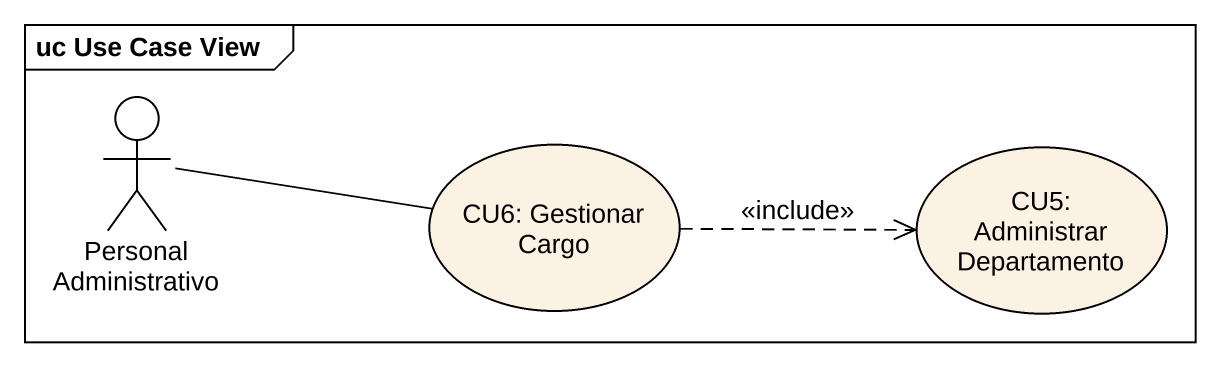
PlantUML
@startuml
mainframe uc Use Case View
actor "Personal Administrativo" as Personal_Administrativo
usecase "CU6: Gestionar Cargo" as CU6_Gestionar_Cargo
usecase "CU5: Administrar Departamento" as CU5_Administrar_Departamento
Personal_Administrativo -right- CU6_Gestionar_Cargo
CU6_Gestionar_Cargo .right.> CU5_Administrar_Departamento : <<include>>
@enduml
